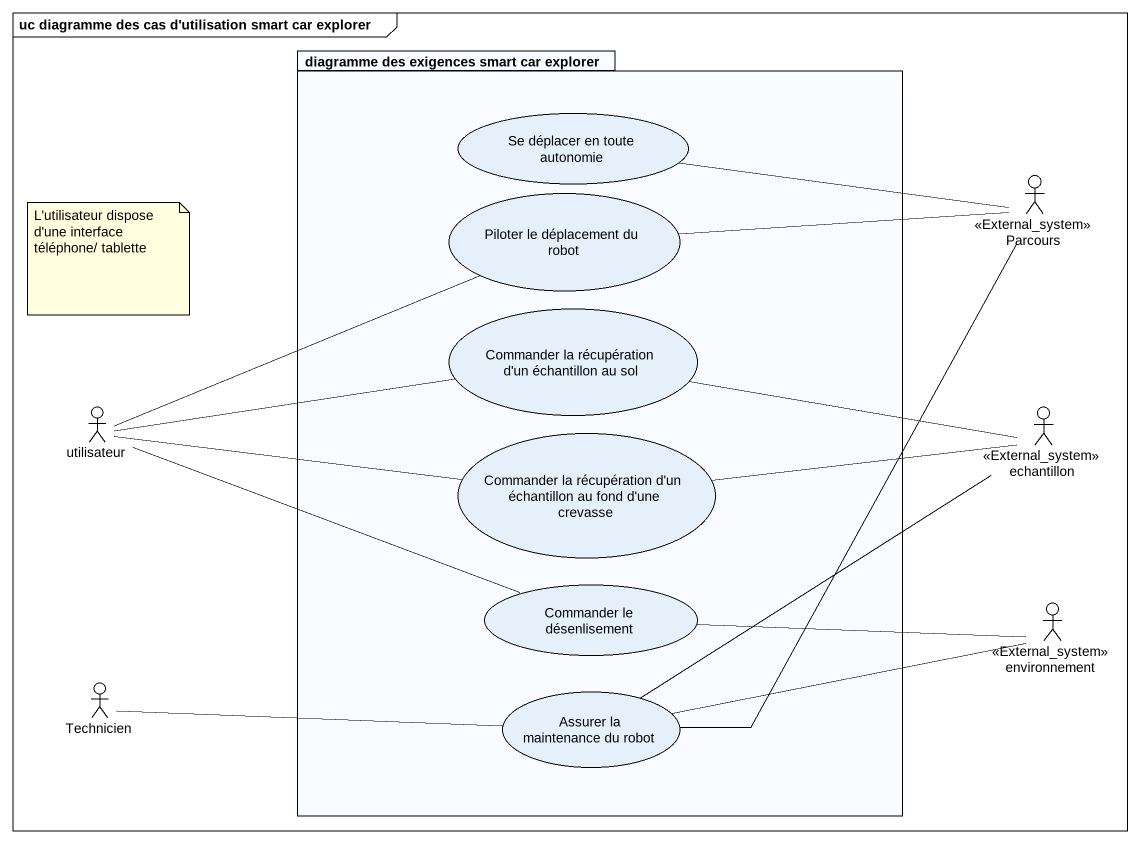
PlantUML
@startuml
mainframe uc diagramme des cas d'utilisation smart car explorer
package "diagramme des exigences smart car explorer" as diagramme_des_exigences {
  usecase "Se déplacer en toute autonomie" as Se_déplacer_en_toute
  usecase "Piloter le déplacement du robot" as Piloter_le_déplacement_du
  usecase "Commander la récupération d'un échantillon au sol" as Commander_la_récupération_d
  usecase "Commander la récupération d'un échantillon au fond d'une crevasse" as Commander_la_récupération_d_2
  usecase "Commander le désenlisement" as Commander_le_désenlisement
  usecase "Assurer la maintenance du robot" as Assurer_la_maintenance_du
}
actor Parcours <<External_system>>
actor utilisateur
actor echantillon <<External_system>>
actor environnement <<External_system>>
actor Technicien
Se_déplacer_en_toute -right- Parcours
Piloter_le_déplacement_du -right- Parcours
Commander_la_récupération_d -right- echantillon
utilisateur -right- Piloter_le_déplacement_du
utilisateur -right- Commander_la_récupération_d
utilisateur -right- Commander_la_récupération_d_2
utilisateur -right- Commander_le_désenlisement
Commander_la_récupération_d_2 -right- echantillon
Commander_le_désenlisement -right- environnement
Technicien -right- Assurer_la_maintenance_du
Assurer_la_maintenance_du -up- Parcours
Assurer_la_maintenance_du -up- echantillon
Assurer_la_maintenance_du -right- environnement
note as N1
  L'utilisateur dispose d'une interface téléphone/ tablette
end note
@enduml
